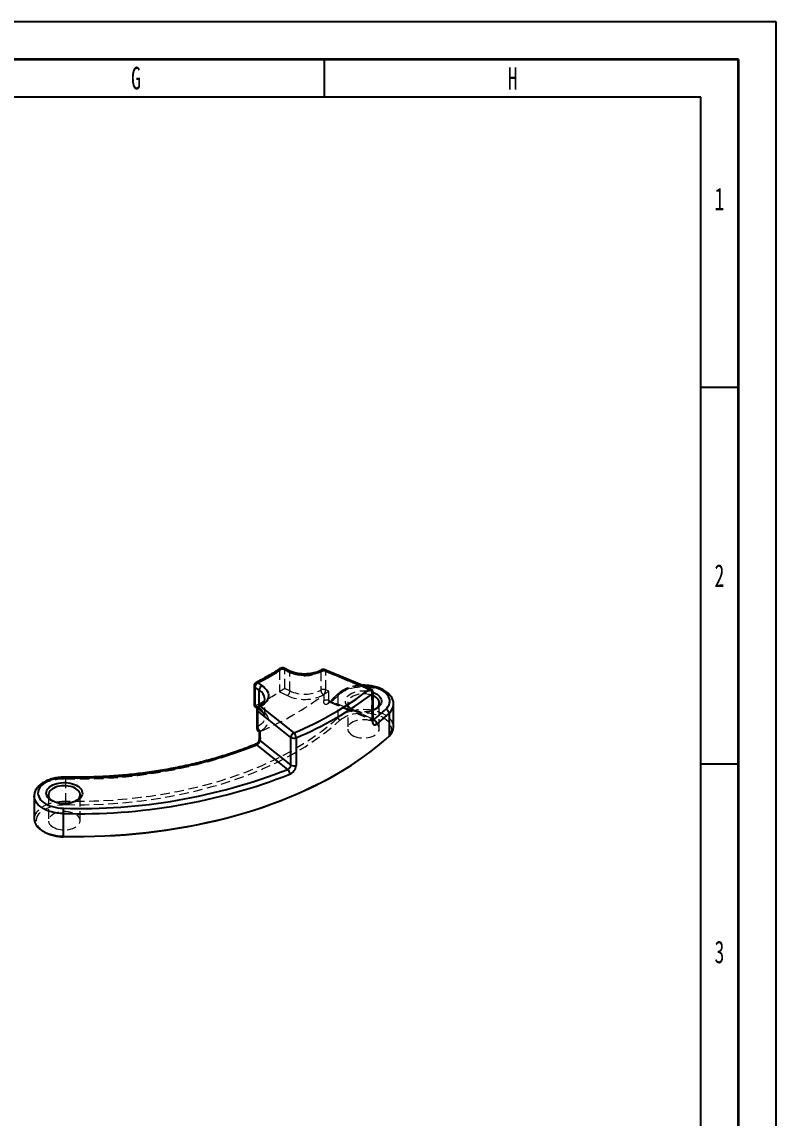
# Model space of a CAD drawing. Header units: millimetres. Extents: x 0 to 420, y 1 to 298.
# Drawn here: x 319.8 to 420, y 152.5 to 298 of the extents above; entities that cross this region are included whole.
import ezdxf

# ---------------------------------------------------------------- set-up
doc = ezdxf.new("R2010")
doc.units = ezdxf.units.MM
doc.linetypes.add('HIDDEN', pattern=[1.905, 1.27, -0.635])
doc.layers.add('SLD-0', color=179, linetype='Continuous')
doc.layers.add('도면층1', color=4, linetype='Continuous', lineweight=35)
doc.layers.add('도면층2', color=3, linetype='Continuous', lineweight=25)
doc.styles.add('SLDTEXTSTYLE7', font='TXT', dxfattribs={"width": 0.638186})

msp = doc.modelspace()

# ---------------------------------------------------------------- linework, layer by layer
at = {"color": 7, "linetype": 'HIDDEN', "lineweight": 18}
for p, q in [((354.06059, 211.93161), (354.06059, 209.07375)), ((354.76111, 211.96002), (355.43183, 211.62828)), ((354.76111, 209.5104), (354.76111, 211.96002)), ((355.43183, 209.17866), (355.43183, 211.62828)), ((359.53395, 211.73578), (359.53395, 209.28616)), ((360.18622, 211.76802), (366.2808, 209.2118)), ((360.18622, 209.3184), (360.18622, 211.76802)), ((350.84028, 207.21471), (350.84028, 210.07257)), ((352.08751, 205.70455), (352.08751, 208.15417)), ((354.05606, 209.07075), (355.10652, 208.55119)), ((355.43183, 209.17866), (354.76111, 209.5104)), ((359.89233, 208.67661), (359.9189, 208.66546)), ((359.9225, 208.66828), (359.9225, 207.85171)), ((360.61733, 209.13758), (360.18622, 209.3184)), ((360.61733, 207.91277), (360.61733, 209.13758)), ((361.81554, 208.63448), (361.81554, 205.61328)), ((366.2808, 209.2118), (366.2808, 205.53737)), ((351.74542, 206.61087), (350.84542, 207.21729)), ((351.05897, 206.87876), (351.46602, 206.60448)), ((351.12103, 206.99621), (351.36572, 206.83134)), ((351.1795, 204.46324), (351.1795, 206.91286)), ((351.36572, 206.83134), (351.36572, 207.19099)), ((360.59592, 207.71809), (360.56949, 207.69866)), ((366.2808, 205.53737), (360.61733, 207.91277)), ((360.7199, 207.68433), (366.38315, 205.30903)), ((360.91123, 207.73801), (366.48691, 205.39944)), ((363.10773, 207.57413), (363.10773, 204.14466)), ((363.5104, 206.83956), (363.72256, 206.71704)), ((366.69289, 206.71704), (366.90506, 206.83956)), ((367.30773, 204.14466), (367.30773, 207.57413)), ((369.20679, 207.46086), (369.20772, 207.4156)), ((362.06995, 205.27654), (361.81554, 205.61328)), ((351.34139, 203.76614), (351.34246, 203.7653)), ((351.54748, 203.83274), (351.52817, 203.84808)), ((351.54265, 203.01412), (351.54265, 203.83069)), ((368.34551, 203.01277), (368.59992, 203.16595)), ((325.61469, 197.52266), (325.61469, 194.50145)), ((323.37509, 195.37822), (323.37509, 191.94875)), ((327.57509, 191.94875), (327.57509, 195.37822)), ((323.77776, 194.64365), (323.98992, 194.52113)), ((325.61469, 194.50145), (325.60422, 194.08341)), ((326.96025, 194.52113), (327.17242, 194.64365))]:
    msp.add_line(p, q, dxfattribs=at)
at = {"color": 7, "linetype": 'Continuous', "lineweight": 25}
for p, q in [((355.10652, 211.81736), (354.43579, 212.1491)), ((355.32819, 211.85727), (354.65746, 212.189)), ((365.98691, 209.38656), (359.89233, 211.94277)), ((366.1803, 209.43937), (360.08572, 211.99559)), ((350.67076, 209.85596), (350.67076, 207.14071)), ((351.36572, 209.28096), (350.79106, 209.66817)), ((350.79106, 209.66817), (350.79106, 207.21854)), ((351.17076, 210.26423), (351.74542, 209.87703)), ((351.36572, 207.19099), (351.36572, 209.28096)), ((366.38837, 205.13179), (366.38837, 208.80623)), ((366.48691, 205.30385), (366.48691, 208.97829)), ((350.67108, 207.14012), (351.05897, 206.87876)), ((350.79106, 207.21854), (351.12103, 206.99621)), ((351.02817, 206.70598), (351.02817, 204.25635)), ((351.52817, 207.11425), (355.95614, 203.59592)), ((369.20773, 204.38962), (369.20773, 207.41082)), ((355.55163, 203.01799), (351.12366, 206.53631)), ((351.12366, 206.53631), (351.12366, 204.08669)), ((366.48058, 205.30832), (366.5747, 205.36262)), ((366.48691, 205.39944), (366.5747, 205.36262)), ((368.59992, 206.18715), (368.59992, 203.16595)), ((351.12366, 204.08669), (351.43688, 203.83782)), ((351.21712, 203.86488), (351.34139, 203.76614)), ((351.34139, 203.7675), (351.34139, 202.78267)), ((351.43688, 203.83782), (351.43688, 202.613)), ((351.43688, 202.613), (355.55163, 199.34355)), ((355.55163, 199.34355), (355.55163, 203.01799)), ((356.25419, 202.95589), (356.25419, 199.28146)), ((355.14713, 198.76562), (351.03237, 202.03507)), ((361.48726, 198.03456), (361.69943, 198.15708)), ((321.47509, 195.21491), (321.47509, 192.19371)), ((325.33549, 192.90717), (325.33549, 189.88597)), ((322.6462, 190.56116), (322.85837, 190.43864)), ((325.33549, 189.88597), (325.34596, 189.81408))]:
    msp.add_line(p, q, dxfattribs=at)
at = {"color": 7, "linetype": 'Continuous', "lineweight": 25, "flags": 128}
for points in [[(351.74542, 209.87703), (351.97476, 209.70451), (352.17065, 209.51877), (352.33083, 209.32194), (352.45344, 209.11632), (352.53706, 208.90428), (352.58072, 208.68828), (352.58391, 208.47082), (352.5466, 208.25442), (352.46922, 208.0416), (352.35267, 207.8348), (352.19829, 207.63644), (352.00788, 207.4488), (351.78364, 207.27406), (351.52817, 207.11425)], [(368.1759, 206.74838), (368.35903, 206.93992), (368.50521, 207.14176), (368.61274, 207.35155), (368.68034, 207.56682), (368.70723, 207.78504), (368.69309, 208.00367), (368.63809, 208.22013), (368.54288, 208.43188), (368.40856, 208.63646), (368.23671, 208.83145), (368.02935, 209.01457), (367.78891, 209.18368), (367.51821, 209.33678), (367.22042, 209.4721), (366.89903, 209.58803), (366.55782, 209.68322), (366.20077, 209.75656), (365.83209, 209.80719), (365.45608, 209.8345), (365.22615, 209.83957)], [(366.48674, 208.99144), (366.54908, 208.96799), (366.79257, 208.85953), (367.01003, 208.734), (367.1979, 208.59344), (367.35309, 208.44016), (367.47305, 208.27669), (367.55582, 208.1057), (367.60003, 207.93001), (367.60495, 207.75249), (367.57052, 207.57607), (367.49729, 207.40364), (367.38647, 207.23803), (367.23987, 207.08196), (367.0599, 206.938), (366.84952, 206.8085), (366.61218, 206.6956), (366.48691, 206.6468)], [(366.79189, 206.7783), (366.96371, 206.90924), (367.10419, 207.05346), (367.20933, 207.20739), (367.27719, 207.36814), (367.3065, 207.53274), (367.29672, 207.6981), (367.24802, 207.86116), (367.16131, 208.01887), (367.03822, 208.16829), (366.88102, 208.30664), (366.69265, 208.43136), (366.48691, 208.53557)], [(325.33549, 189.88597), (326.72197, 189.86935), (328.10872, 189.87539), (329.49461, 189.90409), (330.87854, 189.95541), (332.2594, 190.02932), (333.63608, 190.12576), (335.00749, 190.24466), (336.37252, 190.3859), (337.73007, 190.5494), (339.07907, 190.735), (340.41843, 190.94257), (341.74708, 191.17194), (343.06395, 191.42291), (344.36799, 191.69531), (345.65816, 191.98889), (346.93342, 192.30344), (348.19275, 192.63869), (349.43514, 192.99438), (350.6596, 193.37023), (351.86514, 193.76593), (353.0508, 194.18116), (354.21563, 194.6156), (355.3587, 195.0689), (356.47909, 195.54068), (357.57591, 196.03058), (358.64827, 196.53821), (359.69532, 197.06314), (360.71621, 197.60498), (361.71014, 198.16327), (362.6763, 198.73758), (363.61392, 199.32744), (364.52225, 199.93238), (365.40056, 200.55192), (366.24815, 201.18556), (367.06434, 201.83279), (367.84847, 202.4931), (368.59992, 203.16595)], [(361.48726, 198.03456), (360.51006, 197.48584), (359.49542, 196.94732), (358.45478, 196.4256), (357.38899, 195.92108), (356.29889, 195.43418), (355.18536, 194.96528), (354.04929, 194.51476), (352.89158, 194.08299), (351.71318, 193.67029), (350.51502, 193.27702), (349.29806, 192.90347), (348.06328, 192.54996), (346.81166, 192.21676), (345.54421, 191.90414), (344.26194, 191.61235), (342.96588, 191.34162), (341.65707, 191.09218), (340.33656, 190.86422), (339.0054, 190.65792), (337.66466, 190.47345), (336.31541, 190.31096), (334.95874, 190.17058), (333.59573, 190.05241), (332.22748, 189.95656), (330.85507, 189.8831), (329.47961, 189.8321), (328.10221, 189.80358), (326.72395, 189.79757), (325.34596, 189.81408)], [(325.59724, 197.64246), (325.21833, 197.63824), (324.84244, 197.61041), (324.47397, 197.55927), (324.11723, 197.48544), (323.77641, 197.38977), (323.45551, 197.27339), (323.15828, 197.13766), (322.88822, 196.98418), (322.64849, 196.81474), (322.44189, 196.63133), (322.27086, 196.4361), (322.13739, 196.23134), (322.04306, 196.01945), (321.98896, 195.80291), (321.97574, 195.58427), (322.00354, 195.36608), (322.07204, 195.15091), (322.18044, 194.94128), (322.32746, 194.73964), (322.51139, 194.54835), (322.73007, 194.36967), (322.98093, 194.20569), (323.26103, 194.05832), (323.56708, 193.9293), (323.89551, 193.82014), (324.24246, 193.73212), (324.60386, 193.66627), (324.97547, 193.62337), (325.35294, 193.60391)], [(323.77803, 194.64349), (323.57495, 194.77681), (323.40307, 194.92404), (323.26521, 195.08274), (323.16364, 195.25031), (323.10002, 195.42401), (323.0754, 195.60097), (323.09018, 195.77831), (323.14412, 195.95309), (323.23634, 196.12246), (323.36531, 196.28363), (323.52893, 196.43395), (323.72451, 196.57097), (323.94883, 196.69242), (324.19821, 196.79631), (324.46856, 196.88094), (324.75543, 196.94492), (325.05412, 196.98719), (325.35973, 197.00707), (325.66722, 197.00422), (325.97157, 196.9787), (326.26776, 196.93092), (326.55093, 196.86167), (326.81644, 196.77208), (327.05993, 196.66363), (327.27739, 196.53809), (327.46526, 196.39753), (327.62044, 196.24425), (327.74041, 196.08078), (327.82317, 195.90979), (327.86738, 195.7341), (327.87231, 195.55658), (327.83788, 195.38016), (327.76465, 195.20773), (327.65382, 195.04212), (327.50723, 194.88606), (327.32726, 194.74209), (327.11688, 194.61259), (326.87954, 194.49969), (326.61914, 194.40524), (326.33996, 194.33078), (326.04657, 194.27754), (325.7438, 194.2464), (325.43662, 194.23787), (325.13007, 194.25208), (324.82919, 194.28881), (324.53891, 194.34745), (324.264, 194.42703), (324.00898, 194.52625), (323.77803, 194.64349)], [(327.05925, 194.58239), (327.23107, 194.71333), (327.37154, 194.85755), (327.47669, 195.01148), (327.54455, 195.17224), (327.57386, 195.33683), (327.56408, 195.50219), (327.51538, 195.66525), (327.42867, 195.82296), (327.30557, 195.97238), (327.14838, 196.11074), (326.96001, 196.23545), (326.74398, 196.34419), (326.50432, 196.43494), (326.24548, 196.506), (325.97229, 196.55605), (325.68984, 196.58417), (325.40339, 196.58982), (325.11828, 196.5729), (324.83981, 196.53372), (324.57317, 196.47302), (324.32334, 196.39193), (324.09496, 196.29195), (323.89229, 196.17495), (323.7191, 196.04311), (323.57863, 195.89888), (323.47348, 195.74496), (323.40562, 195.5842), (323.37631, 195.41961), (323.3861, 195.25424), (323.4348, 195.09119), (323.5215, 194.93348), (323.6446, 194.78406), (323.8018, 194.6457), (323.89093, 194.58239)], [(325.33549, 192.90717), (324.93178, 192.92716), (324.53364, 192.97063), (324.14517, 193.03713), (323.77034, 193.12597), (323.413, 193.23625), (323.07683, 193.36684), (322.76526, 193.51638), (322.4815, 193.68336), (322.22846, 193.86605), (322.00874, 194.06259), (321.82458, 194.27095), (321.67788, 194.48899), (321.57015, 194.71448), (321.50248, 194.94511), (321.47558, 195.17851), (321.4751, 195.22054)], [(321.47509, 192.19371), (321.47558, 192.15731), (321.50248, 191.92391), (321.57015, 191.69328), (321.67788, 191.46779), (321.82458, 191.24975), (322.00874, 191.04139), (322.22846, 190.84485), (322.4815, 190.66216), (322.76526, 190.49518), (323.07683, 190.34564), (323.413, 190.21505), (323.77034, 190.10477), (324.14517, 190.01593), (324.53364, 189.94943), (324.93178, 189.90596), (325.33549, 189.88597)]]:
    msp.add_lwpolyline(points, dxfattribs=at)
at = {"color": 7, "linetype": 'HIDDEN', "lineweight": 18, "flags": 128}
for points in [[(361.81554, 208.63448), (362.04738, 208.82632), (362.31166, 209.00363), (362.60566, 209.1646), (362.92635, 209.30757), (363.27046, 209.43108), (363.63445, 209.53385), (364.01457, 209.61485), (364.40695, 209.67322), (364.80754, 209.70838), (365.21223, 209.71997), (365.61688, 209.70786), (366.01733, 209.67218), (366.40948, 209.61329), (366.78929, 209.5318), (367.15287, 209.42855), (367.4965, 209.3046), (367.81663, 209.16121), (368.11, 208.99986), (368.37359, 208.82221), (368.60469, 208.63007), (368.80093, 208.42542), (368.9603, 208.21036), (369.08116, 207.9871), (369.16228, 207.75792), (369.20282, 207.52518), (369.20597, 207.47936)], [(363.51067, 206.8394), (363.30759, 206.97272), (363.13571, 207.11994), (362.99785, 207.27864), (362.89628, 207.44622), (362.83266, 207.61991), (362.80804, 207.79688), (362.82282, 207.97421), (362.87676, 208.149), (362.96898, 208.31837), (363.09796, 208.47954), (363.26158, 208.62986), (363.45715, 208.76687), (363.68147, 208.88832), (363.93085, 208.99222), (364.2012, 209.07685), (364.48807, 209.14083), (364.78676, 209.1831), (365.09237, 209.20298), (365.39987, 209.20013), (365.70421, 209.17461), (366.0004, 209.12683), (366.28357, 209.05758), (366.48674, 208.99144)], [(366.48691, 208.53557), (366.47663, 208.5401), (366.23696, 208.63084), (365.97812, 208.70191), (365.70493, 208.75196), (365.42248, 208.78007), (365.13603, 208.78572), (364.85092, 208.7688), (364.57245, 208.72963), (364.30581, 208.66893), (364.05598, 208.58783), (363.8276, 208.48786), (363.62493, 208.37086), (363.45175, 208.23902), (363.31127, 208.09479), (363.20612, 207.94087), (363.13826, 207.78011), (363.10895, 207.61552), (363.11874, 207.45015), (363.16744, 207.2871), (363.25414, 207.12939), (363.37724, 206.97996), (363.53444, 206.84161), (363.7228, 206.7169)], [(351.36572, 206.83134), (351.57625, 206.6716), (351.75336, 206.49887), (351.89466, 206.31547), (351.99825, 206.12387), (352.06275, 205.92663), (352.08727, 205.7264), (352.07151, 205.52589), (352.01566, 205.32777), (351.92047, 205.13472), (351.78724, 204.94932), (351.61773, 204.77407), (351.41425, 204.61131), (351.1795, 204.46324)], [(369.20773, 204.38962), (369.20282, 204.50398), (369.16228, 204.73672), (369.08116, 204.96589), (368.9603, 205.18916), (368.80093, 205.40422), (368.60469, 205.60887), (368.37359, 205.80101), (368.11, 205.97866), (367.81663, 206.14001), (367.4965, 206.2834), (367.15287, 206.40735), (366.78929, 206.5106), (366.40948, 206.59209), (366.01733, 206.65097), (365.61688, 206.68666), (365.21223, 206.69877), (364.80754, 206.68718), (364.40695, 206.65202), (364.01457, 206.59365), (363.63445, 206.51265), (363.27046, 206.40988), (362.92635, 206.28637), (362.60566, 206.1434), (362.31166, 205.98243), (362.04738, 205.80512), (361.81554, 205.61328)], [(325.60422, 194.08341), (326.87596, 194.06909), (328.14787, 194.07738), (329.41873, 194.10828), (330.68733, 194.16176), (331.95249, 194.23776), (333.21299, 194.33623), (334.46764, 194.45705), (335.71525, 194.60012), (336.95463, 194.7653), (338.18462, 194.95244), (339.40404, 195.16135), (340.61174, 195.39185), (341.80657, 195.6437), (342.9874, 195.91668), (344.1531, 196.21052), (345.30258, 196.52494), (346.43474, 196.85965), (347.54851, 197.21433), (348.64283, 197.58864), (349.71666, 197.98222), (350.76899, 198.39471), (351.79882, 198.82571), (352.80516, 199.27482), (353.78708, 199.7416), (354.74362, 200.22562), (355.67389, 200.72641), (356.57701, 201.24351), (357.45211, 201.77641), (358.29838, 202.32462), (359.11499, 202.88761), (359.90119, 203.46485), (360.65622, 204.0558), (361.37937, 204.65989), (362.06995, 205.27654)], [(361.81554, 205.61328), (361.12997, 205.0011), (360.41207, 204.4014), (359.66253, 203.81475), (358.88204, 203.2417), (358.07136, 202.6828), (357.23124, 202.13857), (356.3625, 201.60954), (355.46594, 201.0962), (354.54242, 200.59905), (353.59283, 200.11854), (352.61805, 199.65515), (351.61901, 199.20931), (350.59667, 198.78144), (349.55198, 198.37194), (348.48595, 197.98122), (347.39958, 197.60963), (346.2939, 197.25753), (345.16996, 196.92525), (344.02883, 196.61311), (342.8716, 196.3214), (341.69935, 196.05041), (340.5132, 195.80039), (339.31427, 195.57157), (338.10371, 195.36417), (336.88266, 195.17839), (335.65227, 195.01441), (334.41373, 194.87238), (333.16819, 194.75243), (331.91685, 194.65469), (330.66088, 194.57923), (329.40149, 194.52614), (328.13986, 194.49547), (326.87719, 194.48724), (325.61469, 194.50145)], [(351.52817, 203.84808), (351.78364, 204.0079), (352.00788, 204.18263), (352.19829, 204.37027), (352.35267, 204.56864), (352.46922, 204.77543), (352.5466, 204.98826), (352.58391, 205.20466), (352.58072, 205.42211), (352.53706, 205.63811), (352.45344, 205.85015), (352.33083, 206.05578), (352.17065, 206.2526), (351.97476, 206.43835), (351.74542, 206.61087)], [(362.06995, 205.27654), (362.29209, 205.45969), (362.54617, 205.62842), (362.82941, 205.7809), (363.13872, 205.91545), (363.47068, 206.0306), (363.82168, 206.12509), (364.18787, 206.19788), (364.56523, 206.24817), (364.94963, 206.27542), (365.33686, 206.27932), (365.72267, 206.25983), (366.10284, 206.21717), (366.4732, 206.15181), (366.8297, 206.06445), (367.16843, 205.95606), (367.48568, 205.82782), (367.77796, 205.68114), (368.04209, 205.51763), (368.27517, 205.33907), (368.47464, 205.14743), (368.63831, 204.9448), (368.7644, 204.73341), (368.85152, 204.51556), (368.89872, 204.29365), (368.90548, 204.07011), (368.87172, 203.84739), (368.79782, 203.62792), (368.68459, 203.41411), (368.53327, 203.20831), (368.34551, 203.01277)], [(363.7228, 203.28743), (363.93883, 203.17868), (364.1785, 203.08794), (364.43734, 203.01687), (364.71052, 202.96682), (364.99297, 202.93871), (365.27943, 202.93306), (365.56454, 202.94998), (365.84301, 202.98915), (366.10964, 203.04985), (366.35948, 203.13095), (366.58786, 203.23093), (366.79053, 203.34792), (366.96371, 203.47976), (367.10419, 203.62399), (367.20933, 203.77792), (367.27719, 203.93867), (367.3065, 204.10327), (367.29672, 204.26863), (367.24802, 204.43169), (367.16131, 204.58939), (367.03822, 204.73882), (366.88102, 204.87717), (366.69265, 205.00188), (366.47663, 205.11063), (366.23696, 205.20137), (365.97812, 205.27244), (365.70493, 205.32249), (365.42248, 205.3506), (365.13603, 205.35625), (364.85092, 205.33933), (364.57245, 205.30016), (364.30581, 205.23946), (364.05598, 205.15836), (363.8276, 205.05838), (363.62493, 204.94139), (363.45175, 204.80955), (363.31127, 204.66532), (363.20612, 204.51139), (363.13826, 204.35064), (363.10895, 204.18604), (363.11874, 204.02068), (363.16744, 203.85762), (363.25414, 203.69992), (363.37724, 203.55049), (363.53444, 203.41214), (363.7228, 203.28743)], [(350.74338, 201.86235), (350.74893, 201.93747), (350.76537, 202.00066), (350.79208, 202.04947), (350.82802, 202.08205), (350.84302, 202.08956)], [(321.4751, 195.22054), (321.48973, 195.41228), (321.54476, 195.64403), (321.64013, 195.87137), (321.77485, 196.09197), (321.94753, 196.30358), (322.15642, 196.50402), (322.39936, 196.69122), (322.67386, 196.86328), (322.97711, 197.01842), (323.30598, 197.15506), (323.65712, 197.27179), (324.02691, 197.36741), (324.41156, 197.44095), (324.80712, 197.49164), (325.20954, 197.51897), (325.61469, 197.52266)], [(325.61469, 194.50145), (325.20954, 194.49777), (324.80712, 194.47044), (324.41156, 194.41974), (324.02691, 194.34621), (323.65712, 194.25059), (323.30598, 194.13386), (322.97711, 193.99722), (322.67386, 193.84208), (322.39936, 193.67002), (322.15642, 193.48281), (321.94753, 193.28238), (321.77485, 193.07077), (321.64013, 192.85017), (321.54476, 192.62283), (321.48973, 192.39108), (321.47509, 192.19371)], [(322.85837, 190.43864), (322.64072, 190.57578), (322.40765, 190.75433), (322.20818, 190.94597), (322.04451, 191.1486), (321.91842, 191.36), (321.8313, 191.57784), (321.7841, 191.79975), (321.77734, 192.02329), (321.8111, 192.24602), (321.88499, 192.46548), (321.99822, 192.67929), (322.14955, 192.88509), (322.33731, 193.08064), (322.55945, 193.26378), (322.81353, 193.43251), (323.09677, 193.58499), (323.40607, 193.71954), (323.73804, 193.83469), (324.08904, 193.92918), (324.45523, 194.00197), (324.83259, 194.05226), (325.21699, 194.07951), (325.60422, 194.08341)], [(323.99016, 191.09152), (324.20619, 190.98278), (324.44586, 190.89203), (324.70469, 190.82097), (324.97788, 190.77091), (325.26033, 190.7428), (325.54678, 190.73715), (325.8319, 190.75407), (326.11037, 190.79325), (326.377, 190.85395), (326.62684, 190.93504), (326.85522, 191.03502), (327.05788, 191.15202), (327.23107, 191.28386), (327.37154, 191.42808), (327.47669, 191.58201), (327.54455, 191.74276), (327.57386, 191.90736), (327.56408, 192.07272), (327.51538, 192.23578), (327.42867, 192.39349), (327.30557, 192.54291), (327.14838, 192.68127), (326.96001, 192.80598), (326.74398, 192.91472), (326.50432, 193.00547), (326.24548, 193.07653), (325.97229, 193.12658), (325.68984, 193.1547), (325.40339, 193.16035), (325.11828, 193.14342), (324.83981, 193.10425), (324.57317, 193.04355), (324.32334, 192.96245), (324.09496, 192.86248), (323.89229, 192.74548), (323.7191, 192.61364), (323.57863, 192.46941), (323.47348, 192.31549), (323.40562, 192.15473), (323.37631, 191.99014), (323.3861, 191.82477), (323.4348, 191.66172), (323.5215, 191.50401), (323.6446, 191.35459), (323.8018, 191.21623), (323.99016, 191.09152)]]:
    msp.add_lwpolyline(points, dxfattribs=at)
at = {"color": 7, "linetype": 'HIDDEN', "lineweight": 18}
for centre, radius, start, end in [((335.51477, 240.33869), 33.92506, 296.855761, 303.1388625), ((354.31888, 211.95292), 0.25917, 127.3104912, 184.7174175), ((354.43847, 211.2648), 0.76644, 65.1051198, 119.5401808), ((354.52627, 211.99167), 0.23696, 352.3242184, 56.3817862), ((355.19711, 211.65996), 0.23685, 352.3151132, 56.4595054), ((357.37415, 215.83149), 4.63028, 245.1981079, 297.8041357), ((359.7858, 211.75972), 0.25299, 125.8726027, 185.4307149), ((359.895, 211.04544), 0.77906, 68.0493018, 117.6096637), ((359.96061, 211.80436), 0.22852, 350.8501994, 56.8057207), ((350.93172, 209.82637), 0.26262, 110.3746237, 173.5305847), ((351.07686, 210.1034), 0.23858, 123.7989382, 187.4259919), ((365.02134, 205.31302), 4.53118, 87.4093529, 127.8733535), ((335.51487, 237.48098), 33.92516, 296.8652114, 303.1294121), ((350.60648, 208.28525), 1.48721, 292.6623486, 354.7697163), ((336.55728, 239.46635), 38.65824, 292.8153106, 307.1793129), ((354.60678, 209.20835), 0.82559, 307.2516249, 357.9392493), ((357.3728, 213.44606), 5.39404, 245.1563397, 297.8459039), ((357.374, 213.38792), 4.63572, 245.2312957, 297.7709479), ((359.895, 208.59582), 0.77906, 68.0493018, 117.6096637), ((360.2925, 209.32201), 0.75939, 182.7057701, 238.1995874), ((359.28568, 209.34259), 0.90086, 312.3304066, 358.4608772), ((342.80654, 229.23163), 28.02828, 309.1524658, 312.7037555), ((342.99874, 229.73813), 28.37009, 309.1524658, 312.7037555), ((362.1021, 208.63832), 0.28659, 61.3391195, 180.7666773), ((366.05519, 209.24814), 0.22852, 350.8501994, 56.8057207), ((366.21038, 208.94193), 0.27891, 7.4896344, 75.3748754), ((351.28055, 206.68015), 0.2537, 113.4722608, 174.1574806), ((351.42262, 206.94073), 0.24471, 124.6983627, 186.5388112), ((351.60544, 206.807), 0.24096, 174.2013595, 305.515675), ((360.32835, 207.21729), 0.75313, 67.4360077, 122.6075598), ((360.77176, 207.50823), 0.2688, 58.7442704, 182.4834459), ((365.2201, 210.16298), 3.73742, 242.7816802, 289.8130786), ((365.20214, 209.50709), 3.1581, 242.067837, 300.2243651), ((366.21038, 205.2675), 0.27891, 7.4896344, 75.3748754), ((351.28055, 204.23053), 0.2537, 113.4722608, 174.1574806), ((351.9565, 204.49724), 0.77774, 182.5059831, 236.5824211), ((351.38676, 204.11789), 0.30462, 236.1579393, 297.6585539), ((351.62319, 202.74086), 0.28489, 106.4235358, 171.5615648), ((342.29419, 231.68924), 38.74289, 299.6958652, 312.2537661), ((327.52623, 261.37678), 63.88273, 268.2852943, 291.3112263), ((324.21634, 197.57978), 1.39951, 357.6607192, 6.330151), ((325.47509, 197.26867), 3.1186, 239.4712044, 300.5287956)]:
    msp.add_arc(centre, radius, start, end, dxfattribs=at)
at = {"color": 7, "linetype": 'Continuous', "lineweight": 25}
for centre, radius, start, end in [((335.6324, 240.95072), 34.39624, 296.855761, 303.1388625), ((354.43579, 211.74083), 0.5, 63.6832032, 123.2414769), ((354.29062, 211.92939), 0.26334, 56.5447916, 119.2900406), ((354.58079, 211.97928), 0.2233, 69.9188999, 130.4929462), ((357.3728, 216.71222), 5.39404, 245.1563397, 297.8459039), ((355.25157, 211.64744), 0.2234, 69.9989443, 130.4847603), ((359.89233, 211.5345), 0.5, 67.2456501, 120.6833762), ((359.747, 211.74557), 0.24497, 53.6131673, 116.5374475), ((360.03312, 211.80772), 0.19509, 74.3586447, 136.1915956), ((351.17076, 209.85596), 0.5, 116.9520889, 180), ((350.90345, 209.87259), 0.23328, 184.0868999, 241.1985605), ((351.51152, 209.6282), 0.72156, 118.1802181, 176.824845), ((351.02532, 210.08833), 0.22825, 50.4145308, 110.8320401), ((352.08617, 209.241), 0.72156, 118.1802181, 176.824845), ((350.66425, 208.03751), 1.42767, 4.5061458, 60.5714552), ((338.35544, 245.66769), 45.60503, 292.7019664, 307.2926571), ((338.47204, 245.46139), 46.07518, 292.7019664, 307.2926571), ((366.1277, 209.2515), 0.19509, 74.3586447, 136.1915956), ((365.70428, 208.76202), 0.68551, 3.6976881, 65.6513195), ((365.98691, 208.97829), 0.5, 0, 67.2456501), ((366.26929, 208.98867), 0.21786, 303.1307065, 357.2674329), ((351.52817, 206.70598), 0.5, 119.3206053, 180), ((351.24669, 206.71726), 0.21881, 182.9569382, 235.7880225), ((351.80278, 206.49151), 0.68059, 113.7962231, 176.2254865), ((351.38178, 206.91604), 0.24641, 53.5513899, 113.5505889), ((345.65689, 231.15031), 33.20482, 309.0473941, 312.701972), ((367.95224, 206.13861), 0.6495, 4.2864392, 69.8577387), ((367.52936, 207.48142), 1.67965, 309.5960986, 357.7543146), ((366.26929, 205.31424), 0.21786, 303.1307065, 357.2674329), ((366.30797, 204.74172), 0.67577, 3.8511094, 66.7528396), ((345.84876, 230.84065), 33.54714, 309.0473941, 312.701972), ((351.52817, 204.25635), 0.5, 180, 231.5304571), ((351.24669, 204.26764), 0.21881, 182.9569382, 235.7880225), ((351.39443, 204.07019), 0.27128, 176.5122557, 229.1840203), ((367.52837, 204.46099), 1.68087, 309.605329, 357.566442), ((351.55741, 202.79254), 0.21624, 182.6186697, 236.1262911), ((356.23075, 202.97318), 0.68059, 113.7962231, 176.2254865), ((355.96123, 203.64676), 0.75042, 236.9188693, 292.9791561), ((355.3645, 202.93099), 0.89004, 1.6030853, 48.3377581), ((327.50959, 262.40561), 64.79138, 268.3086362, 291.2878843), ((350.89247, 201.90515), 0.19092, 42.8814718, 105.0108969), ((327.5753, 269.46079), 76.58639, 268.3241124, 291.3332714), ((327.64184, 268.96113), 75.39198, 268.2602348, 291.397149), ((354.52506, 198.0986), 0.91208, 1.4762051, 46.9971475), ((355.96123, 199.97232), 0.75042, 236.9188693, 292.9791561), ((325.87524, 197.65823), 0.27845, 164.1923509, 183.2478117), ((339.19276, 192.9087), 13.85727, 177.1243239, 180.0063412), ((325.3322, 195.02558), 5.21152, 241.6611149, 270.1512838)]:
    msp.add_arc(centre, radius, start, end, dxfattribs=at)
at = {"color": 7, "linetype": 'HIDDEN', "lineweight": 18}
for centre, major_axis, ratio, start_param, end_param in [((354.43579, 209.2912), (0.49989, 0.31045), 0.033230848, 0.841757727, 2.398854995), ((360.32344, 208.90406), (0.4995, 0.33215), 0.067629094, 0.897536569, 2.456284412), ((351.17076, 207.40634), (0.49992, 0.26597), 0.033364239, 3.159341218, 3.972537246), ((351.84139, 204.00748), (0.49973, 0.24121), 0.067638649, 3.108957071, 4.039386383)]:
    msp.add_ellipse(centre, major_axis=major_axis, ratio=ratio, start_param=start_param, end_param=end_param, dxfattribs=at)
at = {"color": 7, "linetype": 'Continuous', "lineweight": 25}
for centre, major_axis, ratio, start_param, end_param in [((351.17076, 207.40634), (0.49992, 0.26597), 0.033364239, 2.415439978, 3.159341218), ((351.84139, 204.00748), (0.49973, 0.24121), 0.067638649, 2.48063854, 3.108957071)]:
    msp.add_ellipse(centre, major_axis=major_axis, ratio=ratio, start_param=start_param, end_param=end_param, dxfattribs=at)
for points, knots in [([(354.16171, 212.15901), (354.03229, 212.07502), (353.65659, 211.83121), (353.0148, 211.43745), (352.22824, 210.98283), (351.53536, 210.60548), (351.10107, 210.3823), (350.94414, 210.30166)], [0, 0, 0, 0, 0.128431471, 0.372840627, 0.617268541, 0.86170586, 1, 1, 1, 1]), ([(359.63718, 211.9645), (359.60035, 211.94333), (359.49281, 211.8815), (359.29497, 211.78666), (359.03812, 211.68581), (358.76069, 211.59926), (358.46638, 211.5284), (358.15855, 211.47455), (357.84099, 211.43867), (357.51759, 211.4214), (357.19236, 211.42308), (356.86937, 211.4437), (356.55267, 211.48292), (356.24628, 211.54007), (355.9539, 211.6141), (355.67953, 211.70382), (355.47334, 211.78736), (355.36158, 211.84118), (355.32819, 211.85727)], [0, 0, 0, 0, 0.034408718, 0.100460945, 0.166768252, 0.233356085, 0.300216651, 0.367312502, 0.434591388, 0.501994222, 0.569459038, 0.636920861, 0.704296846, 0.771523341, 0.838537712, 0.905280904, 0.971702945, 1, 1, 1, 1]), ([(369.20377, 207.41687), (369.20476, 207.4441), (369.20866, 207.55161), (369.17961, 207.73873), (369.11737, 207.97399), (369.01963, 208.20266), (368.89001, 208.42369), (368.72799, 208.6359), (368.53437, 208.83773), (368.31024, 209.02728), (368.05759, 209.20251), (367.77908, 209.36155), (367.47785, 209.50284), (367.15712, 209.62523), (366.82008, 209.72794), (366.46976, 209.81038), (366.10914, 209.8723), (365.74125, 209.91283), (365.37542, 209.93359), (365.1332, 209.92982), (365.01535, 209.92798)], [0, 0, 0, 0, 0.018270199, 0.072121794, 0.1259623999, 0.1802812448, 0.2354940302, 0.2918505359, 0.3493909251, 0.4079533545, 0.4672459789, 0.5269519954, 0.58680509, 0.6466062612, 0.7062888664, 0.7658354514, 0.8252577229, 0.8845832399, 0.9438476712, 1, 1, 1, 1]), ([(352.08495, 208.15103), (352.08386, 208.11194), (352.08157, 208.02979), (352.04417, 207.90267), (351.97961, 207.76487), (351.8835, 207.62377), (351.75383, 207.48072), (351.59504, 207.34329), (351.43527, 207.23033), (351.32419, 207.1657), (351.28332, 207.14192)], [0, 0, 0, 0, 0.1266116611, 0.2660341652, 0.3962139355, 0.5347645857, 0.6672310635, 0.7967576408, 0.9252264319, 1, 1, 1, 1]), ([(366.49681, 205.21216), (366.4964, 205.21325), (366.49547, 205.21572), (366.488, 205.24838), (366.48786, 205.28916), (366.4878, 205.30573)], [0, 0, 0, 0, 0.318011832, 0.722917803, 1, 1, 1, 1]), ([(366.38837, 205.13179), (366.38837, 204.91499), (366.45479, 204.75433), (366.62051, 204.6596), (366.68649, 204.65164), (366.82939, 204.68452), (366.90532, 204.72466), (366.98221, 204.7871)], [0, 0, 0, 0, 0.5, 0.5, 0.75, 0.75, 1, 1, 1, 1]), ([(351.34097, 202.78252), (351.3402, 202.76169), (351.33858, 202.71774), (351.316, 202.62436), (351.27313, 202.51672), (351.20944, 202.40584), (351.12865, 202.30023), (351.03606, 202.20823), (350.94124, 202.13846), (350.87325, 202.1001), (350.84624, 202.09129), (350.84389, 202.09052)], [0, 0, 0, 0, 0.110021929, 0.232042891, 0.355132169, 0.484057392, 0.609255505, 0.737654006, 0.863509078, 0.988091948, 1, 1, 1, 1]), ([(351.03237, 202.03507), (351.14105, 202.07839), (351.24568, 202.16631), (351.39385, 202.3803), (351.43688, 202.50517), (351.43688, 202.613)], [0, 0, 0, 0, 0.5, 0.5, 1, 1, 1, 1]), ([(350.84314, 202.08961), (350.67215, 202.02038), (350.17596, 201.81946), (349.33933, 201.49932), (348.32763, 201.13493), (347.29747, 200.78774), (346.25006, 200.45779), (345.18622, 200.14546), (344.10687, 199.85099), (343.01293, 199.57465), (341.90533, 199.3167), (340.78502, 199.07735), (339.65295, 198.85683), (338.5101, 198.65532), (337.35744, 198.47301), (336.19595, 198.31006), (335.02663, 198.16661), (333.85048, 198.04279), (332.6685, 197.93872), (331.48171, 197.85447), (330.29113, 197.79015), (329.09775, 197.7457), (327.90264, 197.72163), (326.7387, 197.71634), (325.97378, 197.72834), (325.60731, 197.73409)], [0, 0, 0, 0, 0.023407272, 0.067926711, 0.112450965, 0.156979274, 0.201511597, 0.246047849, 0.290587909, 0.335131624, 0.37967882, 0.424229301, 0.468782857, 0.513339263, 0.557898286, 0.602459687, 0.647023217, 0.691588626, 0.736155659, 0.780724058, 0.825293564, 0.869863917, 0.914434853, 0.959006112, 1, 1, 1, 1]), ([(355.55163, 199.34355), (355.55163, 199.23572), (355.50862, 199.11128), (355.3604, 198.89735), (355.25554, 198.80915), (355.14713, 198.76562)], [0, 0, 0, 0, 0.5, 0.5, 1, 1, 1, 1]), ([(355.43683, 198.1221), (355.65318, 198.21088), (355.86422, 198.38691), (356.09009, 198.70784), (356.1508, 198.8243), (356.23288, 199.05757), (356.25419, 199.17305), (356.25419, 199.28146)], [0, 0, 0, 0, 0.5, 0.5, 0.75, 0.75, 1, 1, 1, 1]), ([(325.60731, 197.73409), (325.54108, 197.73482), (325.35058, 197.73692), (325.03579, 197.72405), (324.66668, 197.68876), (324.30409, 197.6322), (323.95099, 197.55502), (323.61023, 197.45742), (323.28458, 197.33981), (322.97677, 197.20261), (322.68956, 197.0463), (322.42584, 196.87153), (322.18867, 196.67928), (321.98127, 196.47106), (321.80657, 196.24907), (321.66732, 196.01624), (321.56407, 195.77597), (321.50099, 195.53183), (321.47312, 195.34603), (321.47758, 195.24318), (321.4785, 195.22195)], [0, 0, 0, 0, 0.031882943, 0.091704617, 0.151577884, 0.211527268, 0.271596354, 0.331827115, 0.392256449, 0.452909286, 0.513785969, 0.574841335, 0.635912297, 0.696715286, 0.75688171, 0.816016628, 0.87383791, 0.93029861, 0.985614266, 1, 1, 1, 1])]:
    msp.add_open_spline(points, degree=3, knots=knots, dxfattribs=at)
at = {"color": 7, "linetype": 'HIDDEN', "lineweight": 18}
for points, knots in [([(365.01535, 209.92798), (365.00887, 209.92796), (364.87805, 209.92762), (364.62388, 209.90729), (364.25686, 209.86545), (363.89765, 209.80034), (363.54903, 209.71527), (363.21383, 209.60978), (362.89485, 209.48447), (362.59465, 209.3398), (362.31662, 209.17598), (362.08479, 209.01159), (361.95485, 208.89695), (361.90027, 208.84878)], [0, 0, 0, 0, 0.005282554, 0.106572428, 0.207946029, 0.309477334, 0.411239506, 0.513301173, 0.615718704, 0.718521278, 0.82168452, 0.92508792, 1, 1, 1, 1]), ([(361.90027, 208.84878), (361.78969, 208.74769), (361.46843, 208.45401), (361.03263, 208.07695), (360.7005, 207.8038), (360.59534, 207.71732)], [0, 0, 0, 0, 0.2639987, 0.766971882, 1, 1, 1, 1]), ([(360.50321, 207.49658), (360.35144, 207.37289), (360.20068, 207.34289), (360.03945, 207.44279), (359.99616, 207.49953), (359.93765, 207.65108), (359.9225, 207.74455), (359.9225, 207.85171)], [0, 0, 0, 0, 0.5, 0.5, 0.75, 0.75, 1, 1, 1, 1]), ([(360.56662, 207.69689), (360.56579, 207.69644), (360.56229, 207.69451), (360.58583, 207.7041), (360.64269, 207.70535), (360.69767, 207.69836), (360.7192, 207.68459), (360.71951, 207.68439)], [0, 0, 0, 0, 0.085314126, 0.363505201, 0.658585957, 0.995079232, 1, 1, 1, 1]), ([(360.61733, 207.91277), (360.61733, 207.80493), (360.65043, 207.72425), (360.76029, 207.65909), (360.8362, 207.67527), (360.91123, 207.73801)], [0, 0, 0, 0, 0.5, 0.5, 1, 1, 1, 1]), ([(351.46602, 206.60448), (351.49823, 206.58207), (351.59202, 206.5168), (351.7258, 206.40406), (351.85636, 206.26767), (351.95655, 206.13115), (352.02883, 205.99622), (352.07168, 205.86228), (352.09052, 205.76738), (352.08599, 205.71442), (352.08531, 205.70646)], [0, 0, 0, 0, 0.075153438, 0.218801096, 0.362435004, 0.507042034, 0.654413521, 0.807566996, 0.971070623, 1, 1, 1, 1]), ([(366.2808, 205.53737), (366.28228, 205.50841), (366.28599, 205.43544), (366.32203, 205.34721), (366.39006, 205.30026), (366.4479, 205.28936), (366.48015, 205.30807), (366.48058, 205.30832)], [0, 0, 0, 0, 0.179288759, 0.451647555, 0.723974026, 0.99628666, 1, 1, 1, 1]), ([(366.38181, 205.30737), (366.40334, 205.29715), (366.45064, 205.2747), (366.48774, 205.23105), (366.49828, 205.20733), (366.49699, 205.21157), (366.49681, 205.21216)], [0, 0, 0, 0, 0.311930118, 0.684930397, 0.956296857, 1, 1, 1, 1]), ([(351.54265, 203.01412), (351.54265, 202.79979), (351.45792, 202.55259), (351.23826, 202.23304), (351.14973, 202.13467), (350.95522, 201.97093), (350.85051, 201.90615), (350.74338, 201.86235)], [0, 0, 0, 0, 0.5, 0.5, 0.75, 0.75, 1, 1, 1, 1])]:
    msp.add_open_spline(points, degree=3, knots=knots, dxfattribs=at)
for points in [[(354.06059, 209.07375), (354.05908, 209.07274), (354.05757, 209.07174), (354.05606, 209.07075)], [(359.9189, 208.66546), (359.9201, 208.66639), (359.9213, 208.66733), (359.9225, 208.66828)], [(350.84542, 207.21729), (350.84371, 207.21642), (350.842, 207.21556), (350.84028, 207.21471)], [(351.54265, 203.83069), (351.54425, 203.83136), (351.54587, 203.83205), (351.54748, 203.83274)]]:
    msp.add_open_spline(points, degree=3, dxfattribs=at)
at = {"layer": 'SLD-0', "color": 7}
for p, q in [((420, 298), (0, 298)), ((420, 1), (420, 298))]:
    msp.add_line(p, q, dxfattribs=at)
at = {"layer": '도면층1', "color": 7}
for p, q in [((415, 293), (5, 293)), ((415, 6), (415, 293))]:
    msp.add_line(p, q, dxfattribs=at)
at = {"layer": '도면층2', "color": 7}
for p, q in [((360, 293), (360, 288)), ((410, 288), (10, 288)), ((410, 11), (410, 288)), ((410, 249.5), (415, 249.5)), ((410, 199.5), (415, 199.5))]:
    msp.add_line(p, q, dxfattribs=at)

# ---------------------------------------------------------------- texts
at = {"layer": '도면층2', "color": 7, "char_height": 3, "attachment_point": 2, "style": 'SLDTEXTSTYLE7'}
for s, insert in [('G', (334.99159, 292.0432)), ('H', (385.01353, 291.9922)), ('1', (412.47838, 275.9982)), ('2', (412.47838, 225.9982)), ('3', (412.47838, 176.0237))]:
    msp.add_mtext(s, dxfattribs=dict(at, insert=insert))

doc.saveas('drawing.dxf')
